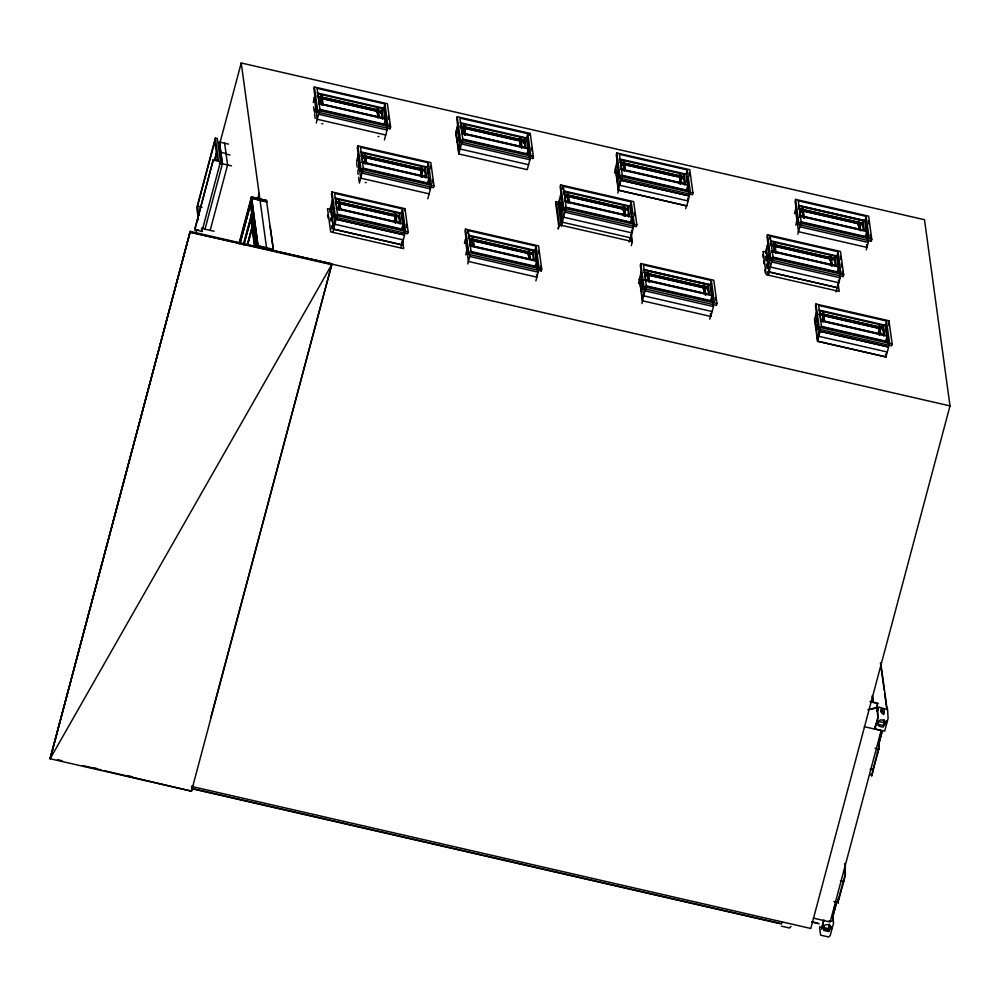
<?xml version="1.0" encoding="UTF-8"?>
<svg xmlns="http://www.w3.org/2000/svg" width="1000" height="1000" viewBox="0 0 1000 1000"><rect width="100%" height="100%" fill="white"/><g stroke="black" fill="none" stroke-linecap="round" stroke-linejoin="round"><path stroke-width="1.5" d="M830.487 926.462L830.5 925.825M884.188 720.2L884.55 723.525M845.225 867.862L845.325 875.3L843.737 881.562L840.425 880.713M845.35 874.9L844.925 863.575M830.263 925.725L830.238 926.263A7.388 7.025 -7.8 0 1 829.862 927.913L828.487 930.1L828.688 931.525L823.838 930.413L823.65 928.438A7.388 7.025 -7.8 0 1 824.013 926.787C824.388 923.162 831.287 924.287 830.425 927.7A7.388 7.025 -7.8 0 1 830.062 929.35L828.688 931.525M878.363 725.75L878.238 723.225A7.388 7.025 -7.8 0 1 878.75 721.612C879.613 718.275 886.35 720.138 884.875 723.587A7.388 7.025 -7.8 0 1 884.375 725.212C882.75 729.15 876.325 725.713 878.05 721.8A7.388 7.025 -7.8 0 1 878.175 721.25M843.425 881.5L845.062 874.737M872.962 770.15L873.112 768.587M819.837 926.5L820.15 927.35M884.625 693.575L886.85 709.613M829.525 924.862L829.95 929.087L830.438 928.438M886.725 720.588L886.513 722.075M831.925 926.725L831.462 928.675M256.562 247.113L250.387 202.5L256.462 246.9M240.162 243.287L250.637 203.888L240 243.212M264.137 247.25L257.987 245.8L251.575 196.938L266.663 200.588L251.363 197.075L258.175 246.85L273.475 250.362L270.138 226.35M251.513 198.15L266.788 201.863L251.513 198.15L239.45 243.588M258.15 245.875L273.275 249.312L266.5 200.512M258.337 246.925L258.225 245.637M273.325 250.362L258.175 246.85M254.525 246.475L250.775 219.075L250.775 215.4L252.2 211.1M243.812 244.713L251.175 217.675L250.888 218.925L251.075 215.35M885.475 721.838L884.975 723.462M558.125 228.562L558.75 225.875L555.688 203.487L556.175 201.625L559.225 202.325M823.512 920.975L821.6 928.675M823.938 919.875L821.475 929.375M50.125 758.75L190.238 231.412L331.6 263.825L331.712 264.7L191.475 791.162L50.125 758.75L190.238 231.412L50.125 758.75L331.712 264.7L190.362 232.275L331.6 263.825M215.375 138.062L218.438 160.463L213.3 159.688L194.713 229.45L201.912 231.5L220.5 161.725L217.312 138.512L215.375 138.062L196.788 207.838L198.412 219.775M198.812 215.45L197.55 206.2L214.825 141.337L217.362 159.838M194.775 229.862L213.3 159.688M214.537 160.387L216.537 152.85M228.512 144.1L219.425 142.012L222.338 164.05M214.55 160.475L216.55 152.938M195.9 233.162L196.7 230.15M219.963 142.8L241.225 62.987L924.5 219.713L950 405.9L810.788 928.475L191.438 786.4M220.75 152.438L226.012 153.363M214.062 231.262L204.988 229.188L222.413 163.775L219.425 142.012M210.175 230.375L227.6 164.963L224.625 143.212M238.925 243.8L251.363 197.075M243.425 244.075L251.175 215.562M243.812 244.8L251.175 217.675L255.012 247.075M257.488 199.4L259.088 193.375M247.188 245L252.325 225.7M247.913 243.8L252.688 225.85L247.413 245.075M314.387 86.988L313.9 88.85L317.075 112.05L390.087 128.8L390.588 126.95L387.413 103.737L314.387 86.988L317.575 110.2L317.075 112.05M315.613 92.575L313.263 102.562M318.812 103.4L383.175 117.912L381.887 108.475L318 93.825L317.337 96.3L321.275 97.212L322.2 103.912M315.688 107.688L314.65 112.713M315.788 108.413L316.45 105.938M320.763 97.088L321.087 95.85L322.1 97.125L377.425 109.825L376.763 112.3M321.087 95.85L320.988 102.375M321.95 96.037L321.613 97.287L377.463 110.1L378.387 116.8L378.05 118.05L377.137 111.337L321.8 98.637L322.537 104.012M321.475 99.887L322.125 97.4L323.05 104.113M316.288 123.012L318.6 114.338L318.163 111.163M319.637 111.412L318.875 114.312L318.45 111.225M331.962 191.925L331.475 193.787L334.65 217L407.663 233.75L408.162 231.887L404.988 208.675L331.962 191.925L335.15 215.138L334.65 217M335.737 216.1L336.175 219.275L404.625 234.975L401.987 244.9L333.525 229.188L330.55 207.438L332.525 199.988M329.688 211.925L330.85 207.587M333.263 212.625L331.938 217.587L330.55 207.438M333.363 213.35L334.35 209.638M338.338 202.025L338.663 200.787L339.675 202.075L395 214.762L395.625 222.987L395.037 215.037L339.188 202.225M338.488 203.113L338.663 200.787M338.85 202.15L339.438 210.1L338.85 202.15L335.425 201.363M340.112 208.95L339.712 202.338L340.625 209.05M333.525 229.188L336.175 219.275M333.038 232.062L333.8 229.163L401.975 244.8L401.575 241.925M337.212 216.35L336.45 219.25L336.025 216.163M357.812 145.838L357.312 147.7L360.487 170.912L433.512 187.662L434 185.8L430.825 162.587L357.812 145.838L360.988 169.05L360.487 170.912M358.375 153.9L356.675 161.412M191.35 790.3L192.55 785.775L191.475 791.162L104.175 770.625M210.65 718.012L331.712 264.7M358.175 174.4L357.788 171.5L359.1 166.537M359.2 167.262L360.2 163.55M365.363 154.9L365.037 156.137L420.887 168.95L421.475 176.9L420.85 168.675L365.513 155.988L364.513 154.7L364.325 157.025L362.05 156.5M364 158.262L364.513 154.7M376.95 109.975L377.275 108.737L378.137 108.938L378.288 110.025L381.737 111.075L377.8 110.175L378.137 108.938M364.038 158.537L364.7 156.062L361.275 155.275M376.8 112.575L377.463 110.1M365.95 162.862L365.55 156.25L366.475 162.963M377.663 112.775L378.325 110.288L379.237 117M359.375 183.1L362.013 173.188L361.575 170.012M363.062 170.263L362.287 173.162L361.863 170.075M380.562 113.438L381.887 108.475M381.7 110.8L381.05 113.287M384.95 103.963L387.912 125.538L320.025 109.975L317.075 88.387L384.95 103.963L383.8 108.3L386.112 125.25M319.587 109.288L384.237 124.113L385.562 119.15L384.062 108.275L317.413 92.987M387.525 126.988L386.763 129.975M384.412 139.95L387.05 130.037L385.75 120.512M395.712 213.875L395.375 215.113L399.312 216.012L395.863 214.963L394.85 213.675L394.675 216M396.112 220.5L395.9 215.238L396.812 221.938M336.863 208.188L335.575 198.762L399.462 213.412L398.95 216.988M399.275 215.75L398.625 218.225M401.375 213.238L402.525 208.9L334.65 193.325L337.6 214.913L405.487 230.475L402.525 208.9M404.487 210.538L404.988 208.675M337.163 214.225L401.812 229.05L403.137 224.1L336.475 208.8M420.037 170.062L420.7 167.587L421.55 167.787L422.137 175.75M421.55 167.787L421.225 169.025L425.163 169.925L421.7 168.875M400.913 247.638L401.688 244.737M405.1 231.925L404.338 234.913L336.163 219.188M422.325 177.087L421.737 169.15M362.713 162.1L361.413 152.675L425.3 167.325L424.787 170.9M424.5 172.413L425.125 169.662M427.212 167.15L428.375 162.812L360.487 147.238L363.45 168.825L431.325 184.387L428.375 162.812M363.013 168.137L427.65 182.963L428.975 178.012L362.312 162.712M430.188 188.825L430.938 185.837M427.825 198.812L430.462 188.888L430.1 186.163M457.225 116.7L456.725 118.55L459.913 141.762L532.925 158.512L533.425 156.65L530.237 133.438L457.225 116.7L460.4 139.9L459.913 141.762M460.25 122.688L526.9 137.988L529.888 159.75L527.238 169.662L458.787 153.963L455.812 132.2L458.125 123.525M458.525 137.4L457.2 142.35L455.812 132.2M458.625 138.125L459.613 134.4M463.263 128.038L463.925 125.55L464.775 125.75L464.6 128.075M463.925 125.55L463.738 127.888L463.6 126.8M464.113 126.912L464.7 134.863L464.113 126.912L460.175 126.013M464.775 125.75L464.45 126.988L520.3 139.8L521.213 146.512M464.637 128.35L464.963 127.112L465.55 135.062L464.637 128.35L519.963 141.05L520.7 146.412M458.787 153.963L461.438 144.037L461 140.875M462.863 139.675L530.737 155.25L527.788 133.675L459.9 118.1L462.863 139.675L461.7 144.012L461.287 140.938M465.538 229.137L465.037 231L468.212 254.213L541.237 270.963L541.725 269.1L538.55 245.888L465.538 229.137L468.713 252.35L468.212 254.213M464.45 243.412L466.425 235.963M467.438 233.438L468.212 230.55L536.1 246.112L539.05 267.7L537.9 272.038M468.475 238.463L469.137 235.975L533.025 250.637L534.325 260.062L469.913 245.287L473.375 246.35M466.825 249.838L465.788 254.862M466.925 250.562L467.587 248.088M471.9 239.237L472.238 238L473.237 239.288L528.562 251.975L527.913 254.462M472.238 238L472.125 244.525M473.088 238.2L472.762 239.438L528.6 252.25L529.525 258.962M472.612 242.037L473.275 239.562L474.188 246.262M467.762 263.925L469.738 256.488L469.3 253.312M519.788 139.688L520.112 138.45L520.962 138.637L521.737 147.95L521.15 140M520.3 139.8L520 144.963M524.062 140.662L524.212 141.75L520.788 140.975L520.962 138.637M523.4 143.15L524.725 138.188L460.838 123.525L462.125 132.963M521.112 139.725L524.538 140.512L523.875 143M527.788 133.675L526.625 138.012L528.95 154.963M529.75 135.3L530.237 133.438M462.425 139L527.075 153.825L528.387 148.863L461.737 133.575M528.088 252.125L528.425 250.888L529.425 252.175L532.85 252.963L533.288 259.837M527.95 254.725L528.6 252.25M529.275 251.088L528.95 252.325L532.888 253.238M532.362 253.113L533.025 250.637M532.513 254.2L532.85 252.963M534.938 250.45L536.1 246.112M470.725 251.438L535.375 266.275L536.7 261.312L470.037 246.025M560.638 184.887L560.15 186.75L563.325 209.963L636.337 226.7L636.838 224.85L633.65 201.637L560.638 184.887L563.825 208.1L563.325 209.963M535.875 280.875L538.188 272.188L537.825 269.475M632.925 225.212L633.3 227.938L630.65 237.85L562.2 222.15L559.225 200.387L561.538 191.713M559.525 200.55L558.362 204.887L561.112 224.925M562.55 189.188L563.325 186.287L631.2 201.863L634.163 223.438L566.275 207.875L563.325 186.287M568.488 202.087L565.025 201.038L629.425 215.812L628.138 206.375L564.25 191.725L563.587 194.2L567.525 195.113L568.112 203.062L567.2 196.35L564.913 195.825M561.938 205.588L560.9 210.613M562.038 206.312L562.7 203.837M567.013 194.988L567.337 193.75L568.337 195.025L623.675 207.725L623.05 210.475M558.275 228.925L559.362 224.838L556.175 201.625M566.825 197.312L567.337 193.75M566.862 197.587L567.525 195.113M568.2 193.938L567.863 195.188L623.713 208L624.637 214.7L624.3 215.95L623.387 209.237L568.05 196.537L568.375 195.3L569.3 202.013M562.2 222.15L564.85 212.237L564.412 209.062M561.325 226.462L562.475 222.125L559.712 201.988M565.887 209.312L565.125 212.213L564.7 209.125M616.75 152.938L616.25 154.8L619.425 178.012L692.45 194.75L692.938 192.9L689.762 169.688L616.75 152.938L619.925 176.15L619.425 178.012M689.038 193.263L689.4 195.987L686.762 205.9L618.312 190.2L615.325 168.438L617.638 159.762M614.475 172.938L615.625 168.6M618.038 173.637L617 178.663M618.138 174.363L619.138 170.65M623.112 163.038L623.45 161.8L624.3 162L624.45 163.088L679.788 175.775L679.45 177.013L679.638 174.688L680.487 174.887L680.638 175.975L684.062 176.75L683.438 179.513M622.975 165.637L623.45 161.8M624.3 162L623.975 163.238L679.825 176.05L680.413 184L679.825 176.05M618.312 190.2L620.95 180.287L620.513 177.113M617.812 193.075L618.587 190.175L686.762 205.9M622 177.362L621.225 180.263L620.8 177.175M622.863 209.112L623.525 206.637L624.525 207.925L627.987 208.975L624.05 208.075L624.388 206.838M625.163 216.137L624.562 208.188L625.487 214.9M628.138 206.375L627.625 209.95M625.525 215.175L628.913 215.688L628.575 216.925L627.95 208.7M630.05 206.2L631.2 201.863M565.15 201.762L631.812 217.05L630.487 222.013L565.837 207.188M629.2 242.037L630.363 237.7M633.013 227.875L633.775 224.887M631.287 245.675L632.375 241.588L631.312 233.85M640.8 263.5L640.3 265.363L643.475 288.562L716.5 305.312L716.988 303.463L713.812 280.25L640.8 263.5L643.975 286.712L643.475 288.562M713.075 303.825L713.45 306.55L710.812 316.462L642.362 300.763L639.375 279L641.363 271.562M638.513 283.5L639.675 279.163M642.087 284.2L641.05 289.225M642.188 284.925L643.512 279.962M647.163 273.6L647.487 272.362L648.35 272.55L648.162 274.887L702 287.238M646.975 275.925L647.487 272.362M647.013 276.2L647.675 273.725L644.25 272.938M647.688 275.038L648.35 272.55M642.362 300.763L645 290.85L713.45 306.55M641.862 303.637L642.638 300.825M646.038 287.925L645.275 290.825L644.85 287.738M681.075 182.85L680.675 176.238L681.6 182.95M621.65 169.2L620.35 159.775L684.237 174.425L683.725 178M683.4 179.237L684.062 176.75M687.312 169.913L690.263 191.488L622.388 175.925L619.425 154.338L687.312 169.913L686.15 174.25L689.125 195.925M621.95 175.238L686.587 190.062L687.913 185.113L621.25 169.812M685.7 208.637L686.462 205.75M689.875 192.938L689.112 195.825L620.938 180.2M703.35 286.488L703.675 285.25L704.538 285.45L704.938 292.075M703.2 289.088L703.863 286.613L648.012 273.8L648.162 274.887M704.538 285.45L704.2 286.688L708.15 287.587L704.688 286.537M705.35 295.025L705.675 293.788L709.062 294.3M645.688 279.762L644.4 270.338L708.288 284.988L707.775 288.562M707.487 290.075L708.112 287.312M711.35 280.475L714.312 302.05L646.425 286.488L643.475 264.9L711.35 280.475L710.2 284.812L643.825 269.587L710.475 284.788M645.987 285.8L710.638 300.625L711.963 295.663L643.8 280.025M709.737 319.2L710.512 316.312M767.487 234.737L766.988 236.588L770.175 259.8L843.188 276.55L843.688 274.688L840.5 251.475L767.487 234.737L770.662 257.95L770.175 259.8M772 251.612L838.662 266.9L840.15 277.787L837.5 287.7L769.05 272L766.075 250.238L768.388 241.562M765.6 253.287L766.375 250.4M769.4 239.025L770.163 236.137L838.05 251.713L841 273.288L773.125 257.712L770.163 236.137M770.625 245.413L770.913 243.9L774.338 244.688L774.188 243.6L775.037 243.787L774.862 246.112M768.787 255.438L767.463 260.4L769.338 272.062L768.55 274.862M768.888 256.163L769.538 253.675M771.538 252.113L771.875 250.875L836.275 265.65L834.987 256.225L771.1 241.575L770.438 244.05L774.375 244.95L775.288 251.663M773.863 244.838L774.188 243.6M773.675 247.162L774 245.925M774.375 244.95L774.075 250.113M775.037 243.787L774.712 245.025L830.562 257.838L831.475 264.55M774.562 247.625L775.225 245.15L775.812 253.1L774.9 246.388L830.225 259.088L830.962 264.45M769.05 272L771.7 262.087L771.263 258.913M773.125 257.712L771.963 262.05L771.55 258.975M795.6 199.4L795.1 201.262L798.275 224.475L871.3 241.225L871.787 239.363L868.612 216.15L795.6 199.4L798.775 222.613L798.275 224.475M794.513 213.663L796.488 206.225M798.538 208.713L799.2 206.238L863.088 220.888L864.388 230.325L799.975 215.55L799.65 216.788M796.888 220.1L795.85 225.125M796.988 220.825L797.65 218.35M799.688 217.062L799.975 215.55M801.963 209.5L802.3 208.263L803.15 208.463L802.975 210.787L858.3 223.475M801.825 212.1L802.3 208.263M802.487 210.938L803.15 208.463M797.825 234.188L799.8 226.75L868.25 242.45L866.275 249.887M800.075 226.725L800.85 223.825M803.962 218.038L804.287 216.8L859.625 229.488M815.95 304L815.462 305.863L818.637 329.075L891.65 345.825L892.15 343.963L888.975 320.75L815.95 304L819.137 327.212L818.637 329.075M829.712 258.962L830.375 256.488L831.225 256.675L831.087 259.275L834.513 260.062L835.25 265.438M829.9 260.325L830.375 256.488M819.725 328.175L820.163 331.35L888.612 347.05L885.975 356.975L817.513 341.275L814.538 319.513L816.513 312.075M831.05 259.012L831.225 256.675M834.325 258.7L834.987 256.225M817.25 324.7L816.213 329.725L815.825 326.85M834.513 260.062L834.8 258.55L831.375 257.762M817.35 325.425L818.337 321.712M836.888 256.05L838.05 251.713M822.325 314.1L822.65 312.863L823.512 313.062L823.662 314.15L878.988 326.838L878.662 328.088M822.475 315.188L822.65 312.863M823.238 320.838L822.837 314.225L819.412 313.438M824.1 321.025L823.7 314.425L824.613 321.125M817.513 341.275L820.163 331.35M772.688 257.038L837.337 271.863L838.662 266.9M836.05 291.887L837.212 287.55M858.15 222.387L858.487 221.15L859.488 222.438L862.913 223.225L862.288 225.975M857.975 224.713L858.487 221.15M858.012 224.988L858.675 222.512L802.825 209.7L802.975 210.787M859.338 221.35L859.013 222.587L862.95 223.487M859.925 229.312L859.525 222.7L860.45 229.412M863.088 220.888L862.575 224.462L862.913 223.225M866.162 216.375L869.112 237.95L801.237 222.387L798.275 200.8L866.162 216.375L865 220.712L798.625 205.487L865.275 220.688L866.575 230.212M800.8 221.7L865.438 236.525L866.762 231.575L800.1 216.275M878.512 326.987L878.838 325.75L879.85 327.038C885.75 324.787 881.312 334.4 883.263 327.825M879.025 327.113L879.613 335.062L879.025 327.113L823.175 314.3M879.7 325.95L879.362 327.188L883.3 328.1M880.1 332.575L879.887 327.312L880.8 334.025M820.85 320.275L819.562 310.837L883.45 325.5L882.938 329.062M885.362 325.312L886.513 320.975L818.637 305.413L821.587 326.987L889.475 342.562L886.513 320.975M888.975 320.75L888.9 325.712M821.15 326.3L885.8 341.138L887.125 336.175L820.462 320.887M888.325 346.987L889.087 344M191.588 788.662L781.538 923.988L782.125 921.825M877.4 704.613L876.625 707.513L877.788 703.162L870.225 701.425M870.913 709.5L876.963 707.675M877.138 711.363L878.688 707.113L887.138 709.5M877.65 710.487L878.487 707.65M829.5 924.175L828.325 928.587L823.612 927.562M883.587 725.075L883.925 719.9M833.675 910.713L834.85 906.325M879.613 738.3L880.775 733.913M832.425 916.637L836.325 902.013M878.363 744.212L881.875 731.05M836.587 902.075L832.688 916.7L833.363 921.625L829.188 920.662M882.125 731.112L878.625 744.275L879.3 749.2L875.113 748.188M836.787 901.9L832.975 916.263L833.363 921.625M882.337 730.9L878.9 743.875L879.3 749.2M877.387 752.4L878.312 748.962M843.35 880.975L837.7 902M873.037 769.9L878.337 749.212M871.675 775.45L873.125 770.013M834.25 901.587L838.05 902.25L843.737 881.562M873.162 769.912L878.962 748.713L878.562 745.662M871.725 775.863L873.388 769.638M838.088 900.15L838.312 903.062L837.887 900.312M833.688 922.575L830.263 935.438L828.75 937.013L820.612 935.15L819.562 927.5M876.3 722.938L874.613 729.312L878.012 717.7C874.325 691.275 880.138 715.425 876.675 721.688M837.712 901.225L838.725 897.913M50 757.887L51.55 755.163M886.012 723.7L885.25 721.6M791.012 926.438L789.5 928.012L781.363 926.137M883.213 726.862L884.175 723.775A7.388 7.025 -7.8 0 0 884.675 722.163L884.75 720.55M867.788 709.825L876.825 707.362M194.713 229.45L198.562 230.037M619.763 158.938L686.425 174.225M620.175 162.1L623.6 162.887M464.075 126.65L460.65 125.862L460.363 127.375L463.775 128.15M464.925 126.838L520.262 139.537L520.112 138.45M620.212 162.375L623.638 163.162L624.225 171.112L623.3 164.4L621.025 163.875M680.163 176.125L684.1 177.025M520.638 139.875L524.538 140.512M620.988 163.6L623.263 164.125M625.612 164.662L676.462 176.325M466.1 128.425L518.438 140.425M679.488 177.288L624.163 164.6L624.487 163.35L625.4 170.062M680.35 177.488L683.763 178.263L684.688 184.975L685.013 183.738L681.637 183.225M520.825 141.237L524.25 142.025L524.987 147.4M321.238 96.938L317.85 96.425M321.763 98.375L375.6 110.725M379.087 111.525L381.375 112.05L381.225 110.962M318.663 97.925L320.95 98.45L321.863 105.15M799.025 208.562L802.45 209.35M803.3 209.55L858.637 222.237M799.062 208.837L802.487 209.625L803.4 216.325M621.125 169.088L685.537 183.863L684.237 174.425M799.837 210.062L802.113 210.588M859.163 223.675L861.438 224.2M621.163 169.35L624.587 170.138M626.938 170.675L680.775 183.025M799.875 210.338L802.15 210.863L802.887 216.225M859.2 223.95L862.613 224.725L863.35 230.1M465.925 134.1L521.25 146.788L521.4 147.875M522.112 146.988L524.388 147.5M319.95 103.663L322.238 104.188M324.588 104.725L378.425 117.075M379.275 117.275L382.663 117.788L382.325 119.025L381.413 112.312L377.987 111.538L378.725 116.9M318.9 103.863L385.562 119.15M800.013 215.812L803.438 216.6L803.587 217.688M619.925 176.15L692.938 192.9M460.4 139.9L533.425 156.65M317.575 110.2L390.588 126.95M620.95 180.287L689.4 195.987M461.425 143.95L529.888 159.75M802.362 223.375L803.25 223.575M858.525 236.262L859.412 236.462M798.775 222.613L871.787 239.363M318.587 114.237L387.05 130.037M528.562 164.7L460.112 149L457.125 127.238M385.725 135L317.275 119.288L314.3 97.537M321.887 123.6L322.775 123.8M378.05 136.475L378.938 136.675M563.663 190.888L630.312 206.175L631.438 214.338M770.512 240.738L837.163 256.025L838.475 265.538M567.487 194.838L564.1 194.325M564.875 195.55L567.163 196.075M569.513 196.612L623.35 208.962L623.2 207.875M624.237 209.438L627.663 210.212M775.188 244.875L830.525 257.575M830.9 257.925L834.837 258.825M776.363 246.462L828.7 258.463M771.762 245.675L774.038 246.2L774.775 251.562M360.825 151.838L427.488 167.125M569.338 202.288L624.675 214.975M361.238 155L364.663 155.787M366.675 157.562L419.025 169.575M360.938 156.512L364.363 157.3L365.288 164.013L364.7 156.062M365.225 157.5L420.55 170.188M421.413 170.387L424.825 171.175L425.75 177.875L426.075 176.637L422.7 176.125M776.188 252.138L831.513 264.825L831.663 265.912M832.375 265.025L834.65 265.55M766.075 250.238L767.55 259.025M555.688 203.487L560.25 204.525M766.075 252.162L763.025 251.475L766.213 274.688L839.225 291.425L838.162 283.688M563.825 208.1L636.838 224.85M362.188 161.988L426.6 176.762L425.3 167.325M362.225 162.25L365.65 163.038M366.5 163.238L421.838 175.925L421.987 177.013M770.662 257.95L843.688 274.688M564.837 212.138L633.3 227.938M771.688 261.988L840.15 277.787M360.988 169.05L434 185.8M362 173.1L430.462 188.888M429.15 193.85L360.7 178.15L357.713 156.387M769.325 271.975L837.5 287.7M559.362 224.838L632.375 241.588M365.312 182.45L366.188 182.65M226.112 154.088L230 154.975M213.363 160.087L220.5 161.725M222.413 163.775L231.488 165.863M219.3 163.263L222.325 163.962M334.988 197.925L401.65 213.212L404.062 230.9M818.975 310L885.625 325.288L888.05 342.975M335.387 201.088L338.812 201.875M644.225 272.663L647.638 273.45M648.5 273.637L703.825 286.337L703.675 285.25M819.375 313.163L822.8 313.95M340.838 203.65L391.675 215.312M335.1 202.6L338.525 203.388M339.375 203.588L394.712 216.275M395.562 216.475L398.988 217.262L399.913 223.962L400.238 222.725L396.85 222.213M704.35 287.775L706.637 288.3M645.062 274.438L647.35 274.962L648.088 280.325M704.388 288.05L707.812 288.825L708.55 294.2M819.05 314.413L821.325 314.925M823.325 315.387L877.163 327.738M819.087 314.675L822.513 315.462M823.363 315.663L878.7 328.35M879.55 328.55L882.975 329.338L883.888 336.05L884.225 334.8L880.837 334.288M468.55 235.138L535.212 250.425L536.512 259.95M472.375 239.088L468.963 238.3L472.413 239.363L473.338 246.075M336.35 208.075L400.75 222.85L399.462 213.412M336.388 208.337L339.812 209.125M340.662 209.325L396 222.013M645.175 279.637L709.575 294.425L708.288 284.988M472.9 240.525L526.737 252.875M529.1 253.412L531.375 253.938M645.212 279.913L647.5 280.438M704.825 293.587L649.488 280.9L649.638 281.988M820.337 320.15L884.737 334.925L883.45 325.5M821.513 320.688L823.8 321.213M826.15 321.75L879.987 334.1M469.8 240.075L472.088 240.6L472.825 245.975M532.55 254.475L529.138 253.688L529.462 252.45L530.375 259.163M639.375 279L641.45 292.1M814.538 319.513L815.425 323.975M330.55 209.363L327.512 208.663L330.688 231.875L403.7 248.625L402.425 239.338M474.225 246.537L529.562 259.237M531.562 259.688L533.8 259.938M335.15 215.138L408.162 231.887M703.725 300.35L704.6 300.562M643.975 286.712L716.988 303.463M819.137 327.212L892.15 343.963M820.15 331.262L888.312 346.9M539.05 267.7L471.163 252.125L468.212 230.55M468.713 252.35L541.725 269.1M403.3 239.938L334.85 224.237L331.875 202.475M712.125 311.512L643.675 295.8L640.7 274.05M887.288 352.013L818.838 336.312L815.863 314.55M469.725 256.4L538.188 272.188M817.788 341.25L885.962 356.887M197.55 206.2L202.087 207.237M202.013 228.125L205.05 228.825M950 405.9L266.737 249.163L241.225 62.987M870.275 701.825L877.837 703.55M878.975 721.5L883.238 722.487M878.175 724.325L883.012 725.438M875.575 727.987L875.2 726.7M875.525 729.038L884.688 731.137L888.112 718.288L887.55 708.825M870.1 769.325L873.45 770M871.912 775.725L870.1 774.45M845.487 867.712L844.613 863.512M834.25 901.65L838.425 902.613M811.55 921.663L817.6 923.05M811.612 922.05L819.163 923.787M823.525 928.55L828.487 930.1M191.537 788.337L779.975 923.325M92.562 767.638L97.112 768.688M127.513 775.662L132.075 776.7M57.525 759.65L62.038 760.713M83.112 765.675L101.175 769.925M823.95 927.588L825.525 929.575M864.312 726.688L881.162 730.55L830.163 922L813.312 918.125M885.35 325.225L887.675 342.275M885.7 340.412L885.8 341.138M868.538 221.1L868.962 224.2M870.45 235.025L871.3 241.225M885.562 354L885.975 356.975M866.762 231.575L867.513 237.013M864.987 220.625L867.975 242.387M878.838 325.75L878.988 326.838M878.55 330.938L879.1 334.963M865.35 235.8L865.438 236.525M866.562 244.688L866.938 247.413L798.487 231.713L795.5 209.95M863.863 230.2L860.487 229.688L860.625 230.775M858.675 222.512L859.587 229.225M859.075 229.112L858.337 223.75L803.012 211.062L803.337 209.812L803.925 217.763L803.188 212.4M840.438 256.438L840.863 259.525M841.488 264.175L841.912 267.262M842.55 271.913L843.188 276.55M836.875 255.963L839.212 273M837.237 271.137L837.337 271.863M838.45 280.025L838.825 282.738L770.375 267.038L767.387 245.275M837.6 285.012L838 288M831.413 258.038L832 265.988L831.275 260.625M830.05 257.725L830.2 258.812M880.8 663.2L887.125 709.388M880.45 662.9L884.175 690.125M822.837 314.225L823.763 320.938M822.55 319.387L822.913 322.075M872.438 695.625L873.288 701.787M872.312 696.075L873.162 702.237M804.287 216.8L804.438 217.887M816.8 334.05L817.8 341.337M799.2 206.238L800.5 215.662M775.475 253.025L775.325 251.938L771.875 250.875M765.425 256.275L766.062 260.9M766.475 263.988L767.113 268.612M767.537 271.688L767.962 274.775M762.738 254.825L763.15 257.812M763.562 260.8L763.962 263.775M764.788 269.75L765.188 272.738M823.65 928.988L823.838 930.413M715.438 297.575L715.863 300.675M710.662 286.15L712.525 299.75M710.188 284.725L712.525 301.762M710.537 299.9L710.638 300.625M710.4 313.5L710.812 316.462M689.475 173.088L689.9 176.188M704.725 286.8L705.638 293.512M705.675 293.788L705.825 294.875M703.863 286.613L704.788 293.312M704.275 293.212L703.538 287.85L648.2 275.15L649.125 281.863L648.538 273.913M686.8 176.95L688.475 189.188M686.5 189.338L686.587 190.062M687.712 198.225L688.088 200.95L619.637 185.25L616.65 163.487M679.638 174.688L679.788 175.775M679.525 181.213L679.9 183.9M647.675 273.725L648.6 280.425M648.637 280.7L648.787 281.788M634.438 212.775L634.85 215.875M631.812 217.05L632.55 222.5M630.037 206.112L632.362 223.15M624.338 165.938L624.888 169.963M641.838 294.988L642.438 299.3M631.6 230.175L631.975 232.9L563.525 217.188L560.55 195.438M630.75 235.162L631.775 242.625M623.525 206.637L623.675 207.725M623.425 213.162L623.787 215.837M615.825 170.037L618.6 190.275M568.237 197.887L568.787 201.912M564.25 191.725L565.538 201.15M531.438 147.688L531.862 150.775M532.5 155.425L532.925 158.512M526.975 153.1L527.075 153.825M524.725 138.188L526.013 147.613L461.613 132.838L465.062 133.9L465.213 134.987M538.475 250.85L538.9 253.938M540.6 266.312L541.237 270.963M536.7 261.312L537.45 266.75M534.925 250.362L537.913 272.125M535.275 265.55L535.375 266.275M536.5 274.425L536.875 277.15L468.413 261.45L465.438 239.688M529.312 255.025L529.862 259.05M528.425 250.888L528.562 251.975M529.012 258.863L528.275 253.487L472.938 240.8L473.675 246.163M463.45 129.4L464 133.425M457.688 143.863L459.075 154.025M469.137 235.975L470.425 245.413M430.538 165.987L430.962 169.088M432.45 179.925L432.875 183.012M427.675 168.487L428.413 173.925M428.975 178.012L429.538 182.087M427.2 167.062L429.538 184.112M427.562 182.237L427.65 182.963M420.7 167.587L420.85 168.675M420.363 168.825L420.513 169.913M420.588 174.112L420.962 176.8M406.4 224.462L406.812 227.55M388.4 116.425L388.825 119.525M389.45 124.162L390.087 128.8M401.362 213.15L403.7 230.2M401.712 228.325L401.812 229.05M384.137 123.387L384.237 124.113M394.85 213.675L395 214.762M394.562 218.863L395.112 222.887M377.275 108.737L377.425 109.825M356.587 162.8L357.188 167.15M358.575 177.3L359.175 181.65M338.562 207.312L338.925 210M318 93.825L319.288 103.25M332.812 221.975L333.413 226.287M330.538 218.088L330.962 221.175M331.587 225.8L332.013 228.888M313.575 106.838L314.163 111.2M314.562 114.1L315.163 118.45M327.625 215L328.038 217.987M251.075 217.475L255.188 247M201.488 228.4L201.912 231.5M883.637 714.663C884.837 712.825 881.087 708.263 880.7 711.812M823.525 926.462A7.388 7.025 -7.8 0 1 823.812 925.362M881.237 709.2C881.65 720.362 887.775 707.65 881.237 709.2"/></g></svg>
